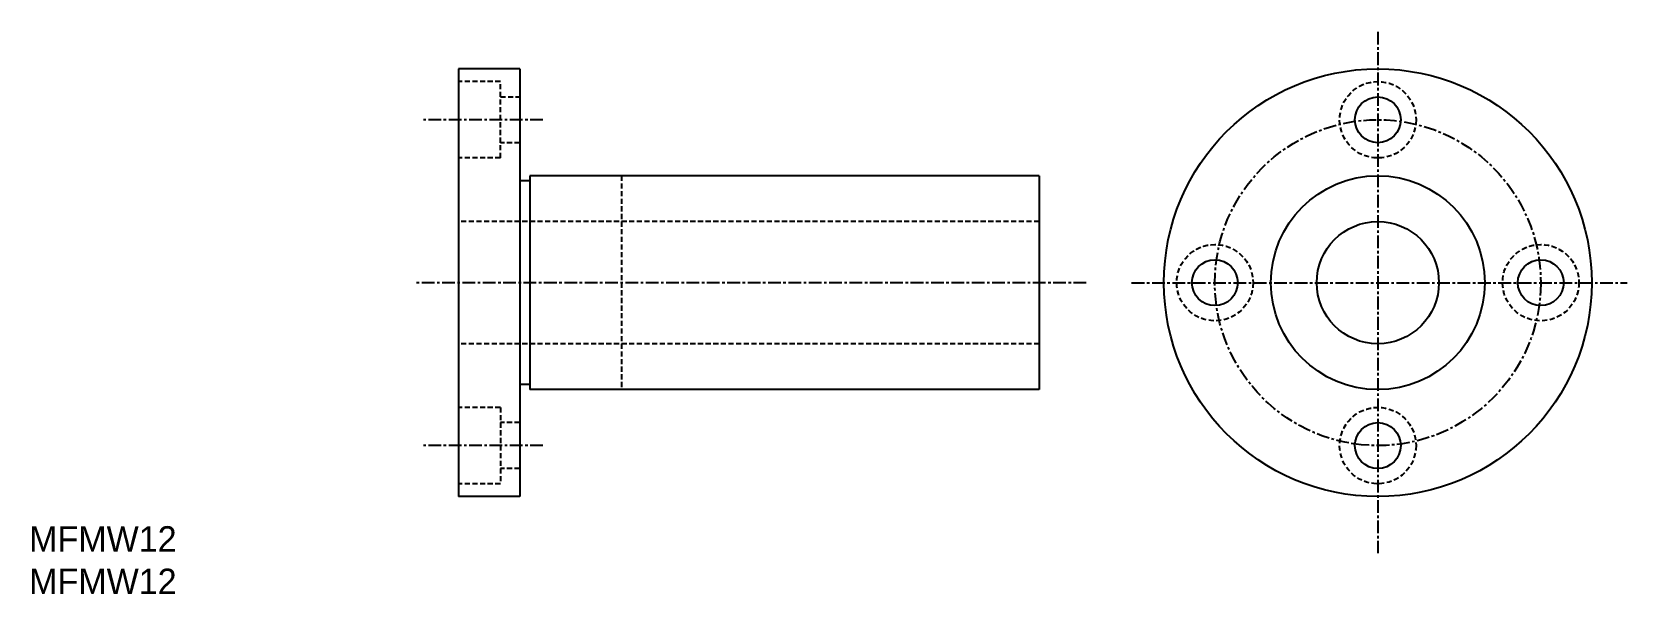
# Model space of a CAD drawing. Extents: x 10 to 167, y 10 to 65.
import ezdxf

# ---------------------------------------------------------------- set-up
doc = ezdxf.new("R2010")
doc.units = 0
doc.linetypes.add('CENTER', pattern=[2, 1.25, -0.25, 0.25, -0.25])
doc.linetypes.add('DASHED', pattern=[0.75, 0.5, -0.25])
doc.layers.get('0').update_dxf_attribs({"linetype": 'CONTINUOUS'})
doc.layers.add('CENTER', color=1, linetype='CENTER')

msp = doc.modelspace()

# ---------------------------------------------------------------- linework, layer by layer
at = {"color": 7, "linetype": 'CONTINUOUS'}
for p, q in [((52.17, 61.59), (52.17, 19.59)), ((58.17, 61.59), (52.17, 61.59)), ((58.17, 61.59), (58.17, 19.59)), ((59.17, 50.59), (58.17, 50.59)), ((109.17, 51.09), (59.17, 51.09)), ((59.17, 51.09), (59.17, 30.09)), ((109.17, 51.09), (109.17, 30.09)), ((59.17, 30.59), (58.17, 30.59)), ((109.17, 30.09), (59.17, 30.09)), ((58.17, 19.59), (52.17, 19.59))]:
    msp.add_line(p, q, dxfattribs=at)
at = {"color": 3, "linetype": 'DASHED'}
for p, q in [((56.27, 60.34), (52.17, 60.34)), ((56.27, 52.84), (56.27, 60.34)), ((56.27, 58.84), (58.17, 58.84)), ((58.17, 54.34), (56.27, 54.34)), ((56.27, 52.84), (52.17, 52.84)), ((68.17, 51.09), (68.17, 30.09)), ((109.17, 46.59), (52.17, 46.59)), ((109.17, 34.59), (52.17, 34.59)), ((56.27, 28.34), (52.17, 28.34)), ((56.27, 28.34), (56.27, 20.84)), ((58.17, 26.84), (56.27, 26.84)), ((58.17, 22.34), (56.27, 22.34)), ((56.27, 20.84), (52.17, 20.84))]:
    msp.add_line(p, q, dxfattribs=at)
at = {"color": 7, "linetype": 'CONTINUOUS'}
for centre, radius in [((142.42, 40.59), 21), ((142.42, 56.59), 2.25), ((142.42, 40.59), 10.5), ((142.42, 40.59), 6), ((126.42, 40.59), 2.25), ((158.42, 40.59), 2.25), ((142.42, 24.59), 2.25)]:
    msp.add_circle(centre, radius, dxfattribs=at)
at = {"color": 3, "linetype": 'DASHED'}
for centre in [(142.42, 56.59), (126.42, 40.59), (158.42, 40.59), (142.42, 24.59)]:
    msp.add_circle(centre, 3.75, dxfattribs=at)
at = {"layer": 'CENTER', "color": 1, "linetype": 'CENTER'}
for p, q in [((142.42, 65.22), (142.42, 14.03)), ((60.45, 56.59), (48.71, 56.59)), ((113.8, 40.59), (48, 40.59)), ((118.25, 40.59), (166.89, 40.59)), ((60.45, 24.59), (48.71, 24.59))]:
    msp.add_line(p, q, dxfattribs=at)
msp.add_circle((142.42, 40.59), 16, dxfattribs=at)

# ---------------------------------------------------------------- texts
at = {"color": 7, "linetype": 'CONTINUOUS'}
for p in [(10, 14.17), (10, 10)]:
    msp.add_text('MFMW12', height=2.5, dxfattribs=at).set_placement(p)

doc.saveas('drawing.dxf')
